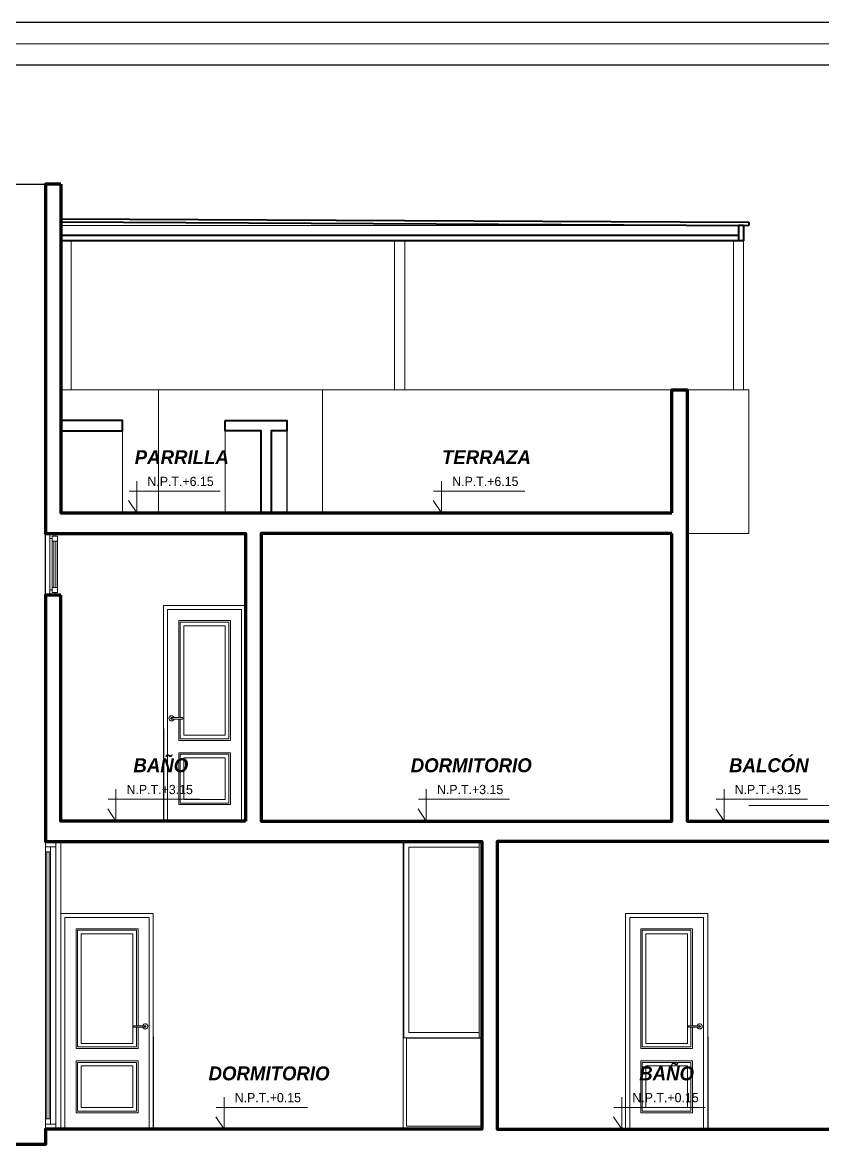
# Model space of a CAD drawing. Header units: millimetres. Extents: x 10610 to 10705, y -16613.7 to -16584.2.
# Drawn here: x 10677.92 to 10685.71, y -16595.64 to -16584.72 of the extents above; entities that cross this region are included whole.
import ezdxf
from ezdxf.enums import TextEntityAlignment as Align

# ---------------------------------------------------------------- set-up
doc = ezdxf.new("R2010")
doc.units = ezdxf.units.MM
for name, color, linetype, lineweight in [('COTASS', 7, 'Continuous', 5), ('Nuevo_Muro_Pluma_Nº__32', 15, 'Continuous', 35), ('Nuevo_Sanitarios_Pluma_Nº__30', 134, 'Continuous', 35), ('p2', 53, 'Continuous', 20), ('P6', 255, 'Continuous', 20)]:
    doc.layers.add(name, color=color, linetype=linetype, lineweight=lineweight)
for name, color, linetype, lineweight, true_color in [('Nuevo_p2_Pluma_Nº__29', 7, 'Continuous', 35, 0x3dad99), ('Nuevo_p2_Pluma_Nº__87', 7, 'Continuous', 20, 0x6a6a6a), ('Nuevo_Puertas ARCHICAD_Pluma_Nº__3', 7, 'Continuous', 18, 0xff6600), ('Nuevo_Puertas ARCHICAD_Pluma_Nº__87', 7, 'Continuous', 20, 0x6a6a6a), ('Nuevo_Sanitarios_Pluma_Nº__29', 7, 'Continuous', 35, 0x3dad99), ('Nuevo_Sanitarios_Pluma_Nº__90', 7, 'Continuous', 20, 0x00bfbf), ('Nuevo_Ventanas ARCHICAD_Pluma_Nº__23', 7, 'Continuous', 20, 0xff6600), ('Nuevo_Ventanas ARCHICAD_Pluma_Nº__3', 7, 'Continuous', 18, 0xff6600), ('Nuevo_Ventanas ARCHICAD_Pluma_Nº__87', 7, 'Continuous', 20, 0x6a6a6a)]:
    doc.layers.add(name, color=color, linetype=linetype, lineweight=lineweight, true_color=true_color)
doc.styles.add('mahico', font='GOTHIC.TTF', dxfattribs={"width": 0.75})
doc.styles.add('stylus', font='stylu.ttf')
doc.styles.add('TEXTO PRINCIPAL', font='swissek.ttf', dxfattribs={"height": 0.15})
doc.dimstyles.new('50 P', dxfattribs={"dimtxt": 0.15, "dimasz": 0.01, "dimexe": 0.065, "dimexo": 0.0625, "dimgap": 0.025, "dimtad": 1, "dimtih": 1, "dimtoh": 1, "dimzin": 0, "dimdsep": 46, "dimtxsty": 'mahico', "dimblk": 'pa cotas', "dimcen": 0.09, "dimdle": 0.3, "dimclrd": 256, "dimclre": 256, "dimclrt": 256, "dimadec": 0, "dimazin": 0, "dimtfac": 1, "dimtofl": 0, "dimtmove": 0, "dimatfit": 3, "dimfxl": 0.15, "dimfxlon": 1, "dimtolj": 1, "dimtzin": 0, "dimlwd": 5, "dimlwe": 5, "dimarcsym": 0})

# ---------------------------------------------------------------- blocks, each defined once
blk = doc.blocks.new('TRJHTRJHR')
at = {"layer": 'p2'}
for q in [(2575.085, 1629.691, 0), (2575.005, 1629.501, 0)]:
    blk.add_line((2575.085, 1629.381, 0), q, dxfattribs=at)
at = {"layer": 'p2', "elevation": 0}
blk.add_lwpolyline([(2575.897, 1629.593), (2575.009, 1629.593), (2575.009, 1629.593)], dxfattribs=at)
blk = doc.blocks.new('HTRHTRHTR')
for p, q in [((4244.53, 437.54), (3391.88, 437.54)), ((4235.83, 428.85), (3400.57, 428.85))]:
    blk.add_line(p, q)
at = {"layer": 'P6', "color": 7}
blk.add_line((3396.22, 433.19), (4240.18, 433.19), dxfattribs=at)
blk = doc.blocks.new('pa cotas')
h = blk.add_hatch(color=256)
h.paths.add_polyline_path([(2.4, 3.1), (-3.1, -2.4), (-2.4, -3.1)])
h.paths.add_polyline_path([(3.1, 2.4), (2.4, 3.1), (-2.4, -3.1)])
blk.add_line((-2.4, -3.1), (2.4, 3.1))
blk.add_lwpolyline([(3.1, 2.4), (2.4, 3.1), (-3.1, -2.4), (-2.4, -3.1)], close=True)
blk = doc.blocks.new('*D562')
at = {"lineweight": 5, "transparency": 16777216}
for p, q in [((10686.075, -16589.695), (10686.29, -16589.695)), ((10686.225, -16589.705), (10686.225, -16590.416)), ((10686.225, -16591.335), (10686.225, -16590.624)), ((10686.075, -16591.345), (10686.29, -16591.345))]:
    blk.add_line(p, q, dxfattribs=at)
at = {"layer": 'Defpoints', "color": 0, "transparency": 16777216}
for p in [(10684.246, -16589.695), (10686.225, -16589.695), (10685.891, -16591.345)]:
    blk.add_point(p, dxfattribs=at)
at = {"lineweight": 5, "transparency": 16777216, "xscale": 0.01, "yscale": 0.01, "zscale": 0.01}
for p, rotation in [((10686.225, -16589.695), 90), ((10686.225, -16591.345), 270)]:
    blk.add_blockref('pa cotas', p, dxfattribs=dict(at, rotation=rotation))
at = {"transparency": 16777216, "insert": (10686.225, -16590.52), "char_height": 0.15, "attachment_point": 5, "style": 'mahico'}
blk.add_mtext('\\A1;1.65', dxfattribs=at)
blk = doc.blocks.new('*D563')
at = {"lineweight": 5, "transparency": 16777216}
for p, q in [((10686.075, -16589.495), (10686.29, -16589.495)), ((10686.225, -16589.685), (10686.225, -16589.505)), ((10686.225, -16589.595), (10686.618, -16589.595)), ((10686.618, -16589.595), (10686.962, -16589.595)), ((10686.075, -16589.695), (10686.29, -16589.695))]:
    blk.add_line(p, q, dxfattribs=at)
at = {"layer": 'Defpoints', "color": 0, "transparency": 16777216}
for p in [(10684.246, -16589.495), (10686.225, -16589.495), (10684.246, -16589.695)]:
    blk.add_point(p, dxfattribs=at)
at = {"lineweight": 5, "transparency": 16777216, "xscale": 0.01, "yscale": 0.01, "zscale": 0.01}
for p, rotation in [((10686.225, -16589.495), 90), ((10686.225, -16589.695), 270)]:
    blk.add_blockref('pa cotas', p, dxfattribs=dict(at, rotation=rotation))
at = {"transparency": 16777216, "insert": (10686.79, -16589.491), "char_height": 0.15, "attachment_point": 5, "style": 'mahico'}
blk.add_mtext('\\A1;0.20', dxfattribs=at)
blk = doc.blocks.new('*D564')
at = {"lineweight": 5, "transparency": 16777216}
for p, q in [((10686.075, -16588.295), (10686.29, -16588.295)), ((10686.225, -16588.305), (10686.225, -16588.791)), ((10686.225, -16589.485), (10686.225, -16588.999)), ((10686.075, -16589.495), (10686.29, -16589.495))]:
    blk.add_line(p, q, dxfattribs=at)
at = {"layer": 'Defpoints', "color": 0, "transparency": 16777216}
for p in [(10684.946, -16588.295), (10686.225, -16588.295), (10684.246, -16589.495)]:
    blk.add_point(p, dxfattribs=at)
at = {"lineweight": 5, "transparency": 16777216, "xscale": 0.01, "yscale": 0.01, "zscale": 0.01}
for p, rotation in [((10686.225, -16588.295), 90), ((10686.225, -16589.495), 270)]:
    blk.add_blockref('pa cotas', p, dxfattribs=dict(at, rotation=rotation))
at = {"transparency": 16777216, "insert": (10686.225, -16588.895), "char_height": 0.15, "attachment_point": 5, "style": 'mahico'}
blk.add_mtext('\\A1;1.20', dxfattribs=at)
blk = doc.blocks.new('*D565')
at = {"lineweight": 5, "transparency": 16777216}
for p, q in [((10686.075, -16586.845), (10686.29, -16586.845)), ((10686.225, -16586.855), (10686.225, -16587.466)), ((10686.225, -16588.285), (10686.225, -16587.674)), ((10686.075, -16588.295), (10686.29, -16588.295))]:
    blk.add_line(p, q, dxfattribs=at)
at = {"layer": 'Defpoints', "color": 0, "transparency": 16777216}
for p in [(10684.946, -16586.845), (10686.225, -16586.845), (10684.946, -16588.295)]:
    blk.add_point(p, dxfattribs=at)
at = {"lineweight": 5, "transparency": 16777216, "xscale": 0.01, "yscale": 0.01, "zscale": 0.01}
for p, rotation in [((10686.225, -16586.845), 90), ((10686.225, -16588.295), 270)]:
    blk.add_blockref('pa cotas', p, dxfattribs=dict(at, rotation=rotation))
at = {"transparency": 16777216, "insert": (10686.225, -16587.57), "char_height": 0.15, "attachment_point": 5, "style": 'mahico'}
blk.add_mtext('\\A1;1.45', dxfattribs=at)
blk = doc.blocks.new('*D566')
at = {"lineweight": 5, "transparency": 16777216}
for p, q in [((10686.075, -16586.295), (10686.29, -16586.295)), ((10686.225, -16586.305), (10686.225, -16586.466)), ((10686.225, -16586.835), (10686.225, -16586.674)), ((10686.075, -16586.845), (10686.29, -16586.845))]:
    blk.add_line(p, q, dxfattribs=at)
at = {"layer": 'Defpoints', "color": 0, "transparency": 16777216}
for p in [(10678.296, -16586.295), (10686.225, -16586.295), (10684.946, -16586.845)]:
    blk.add_point(p, dxfattribs=at)
at = {"lineweight": 5, "transparency": 16777216, "xscale": 0.01, "yscale": 0.01, "zscale": 0.01}
for p, rotation in [((10686.225, -16586.295), 90), ((10686.225, -16586.845), 270)]:
    blk.add_blockref('pa cotas', p, dxfattribs=dict(at, rotation=rotation))
at = {"transparency": 16777216, "insert": (10686.225, -16586.57), "char_height": 0.15, "attachment_point": 5, "style": 'mahico'}
blk.add_mtext('\\A1;0.55', dxfattribs=at)

msp = doc.modelspace()

# ---------------------------------------------------------------- linework, layer by layer
for p, q in [((10680.496, -16588.695), (10680.496, -16589.495)), ((10678.146, -16590.295), (10678.146, -16589.695)), ((10679.296, -16591.595), (10679.296, -16591.695)), ((10679.296, -16591.695), (10679.296, -16592.495)), ((10679.196, -16594.595), (10679.196, -16594.695)), ((10684.596, -16594.595), (10684.596, -16594.695)), ((10679.196, -16594.695), (10679.196, -16595.495)), ((10684.596, -16594.695), (10684.596, -16595.495))]:
    msp.add_line(p, q)
msp.add_lwpolyline([(10673.796, -16586.295), (10678.296, -16586.295)])
at = {"lineweight": 60}
for points in [[(10678.296, -16586.295), (10678.146, -16586.295), (10678.146, -16589.695), (10680.096, -16589.695), (10680.096, -16592.495)], [(10678.296, -16586.295), (10678.296, -16589.495), (10684.246, -16589.495)], [(10684.246, -16589.495), (10684.246, -16588.295), (10684.396, -16588.295), (10684.396, -16589.695), (10684.396, -16589.695), (10684.396, -16592.495), (10685.846, -16592.495)], [(10678.296, -16590.295), (10678.146, -16590.295), (10678.146, -16592.695), (10682.396, -16592.695), (10682.396, -16595.495), (10678.146, -16595.495), (10678.146, -16595.645), (10676.346, -16595.645)], [(10680.096, -16592.495), (10678.296, -16592.495), (10678.296, -16590.295)], [(10685.846, -16592.695), (10682.546, -16592.695), (10682.546, -16595.495), (10685.996, -16595.495)]]:
    msp.add_lwpolyline(points, dxfattribs=at)
msp.add_lwpolyline([(10684.246, -16589.695), (10680.246, -16589.695), (10680.246, -16592.495), (10684.246, -16592.495)], close=True, dxfattribs=at)
at = {"layer": 'Nuevo_Muro_Pluma_Nº__32', "color": 15, "linetype": 'Continuous', "lineweight": 35}
for p, q in [((10678.296, -16586.631), (10684.996, -16586.665)), ((10678.296, -16586.661), (10684.996, -16586.695)), ((10684.996, -16586.665), (10684.996, -16586.695))]:
    msp.add_line(p, q, dxfattribs=at)
at = {"layer": 'Nuevo_p2_Pluma_Nº__29', "color": 135, "linetype": 'Continuous', "lineweight": 35, "true_color": 0x3dad99}
for points in [[(10678.296, -16588.695), (10678.896, -16588.695), (10678.896, -16588.595), (10678.296, -16588.595)], [(10679.896, -16588.595), (10680.496, -16588.595), (10680.496, -16588.695), (10680.346, -16588.695), (10680.346, -16589.495), (10680.246, -16589.495), (10680.246, -16588.695), (10679.896, -16588.695)]]:
    msp.add_lwpolyline(points, close=True, dxfattribs=at)
at = {"layer": 'Nuevo_p2_Pluma_Nº__87', "color": 251, "linetype": 'Continuous', "lineweight": 20, "true_color": 0x6a6a6a}
for p, q in [((10678.296, -16588.295), (10684.996, -16588.295)), ((10678.896, -16588.695), (10678.896, -16589.495)), ((10679.896, -16588.695), (10679.896, -16589.495)), ((10684.996, -16592.345), (10685.846, -16592.345))]:
    msp.add_line(p, q, dxfattribs=at)
msp.add_lwpolyline([(10679.246, -16589.495), (10680.846, -16589.495), (10680.846, -16588.295), (10679.246, -16588.295)], close=True, dxfattribs=at)
msp.add_lwpolyline([(10684.396, -16589.695), (10684.996, -16589.695), (10684.996, -16588.295)], dxfattribs=at)
at = {"layer": 'Nuevo_Puertas ARCHICAD_Pluma_Nº__3', "color": 30, "linetype": 'Continuous', "lineweight": 18, "true_color": 0xff6600}
for p, q in [((10679.336, -16592.495), (10679.336, -16590.435)), ((10679.336, -16590.435), (10680.056, -16590.435)), ((10680.056, -16590.435), (10680.056, -16592.495)), ((10679.444, -16591.488), (10679.444, -16590.543)), ((10679.444, -16590.543), (10679.948, -16590.543)), ((10679.933, -16590.558), (10679.459, -16590.558)), ((10679.459, -16590.558), (10679.459, -16591.488)), ((10679.494, -16591.66), (10679.494, -16590.593)), ((10679.494, -16590.593), (10679.898, -16590.593)), ((10679.898, -16590.593), (10679.898, -16591.66)), ((10679.933, -16591.695), (10679.933, -16590.558)), ((10679.948, -16590.543), (10679.948, -16591.71)), ((10679.35, -16591.49), (10679.349, -16591.495)), ((10679.349, -16591.495), (10679.35, -16591.5)), ((10679.351, -16591.485), (10679.35, -16591.49)), ((10679.35, -16591.5), (10679.351, -16591.504)), ((10679.353, -16591.481), (10679.351, -16591.485)), ((10679.351, -16591.504), (10679.353, -16591.509)), ((10679.356, -16591.477), (10679.353, -16591.481)), ((10679.353, -16591.509), (10679.356, -16591.513)), ((10679.36, -16591.474), (10679.356, -16591.477)), ((10679.356, -16591.513), (10679.36, -16591.516)), ((10679.365, -16591.472), (10679.36, -16591.474)), ((10679.369, -16591.47), (10679.365, -16591.472)), ((10679.368, -16591.492), (10679.367, -16591.494)), ((10679.367, -16591.494), (10679.367, -16591.495)), ((10679.367, -16591.495), (10679.367, -16591.496)), ((10679.367, -16591.496), (10679.368, -16591.498)), ((10679.369, -16591.49), (10679.368, -16591.491)), ((10679.368, -16591.491), (10679.368, -16591.492)), ((10679.368, -16591.498), (10679.368, -16591.499)), ((10679.368, -16591.499), (10679.369, -16591.5)), ((10679.374, -16591.47), (10679.369, -16591.47)), ((10679.37, -16591.489), (10679.369, -16591.49)), ((10679.369, -16591.5), (10679.37, -16591.501)), ((10679.371, -16591.488), (10679.37, -16591.489)), ((10679.371, -16591.492), (10679.37, -16591.494)), ((10679.37, -16591.494), (10679.37, -16591.495)), ((10679.37, -16591.495), (10679.37, -16591.496)), ((10679.37, -16591.496), (10679.371, -16591.498)), ((10679.37, -16591.501), (10679.371, -16591.501)), ((10679.373, -16591.488), (10679.371, -16591.488)), ((10679.372, -16591.49), (10679.371, -16591.491)), ((10679.371, -16591.491), (10679.371, -16591.492)), ((10679.371, -16591.498), (10679.371, -16591.499)), ((10679.371, -16591.499), (10679.372, -16591.5)), ((10679.371, -16591.501), (10679.373, -16591.502)), ((10679.373, -16591.489), (10679.372, -16591.49)), ((10679.372, -16591.5), (10679.373, -16591.501)), ((10679.374, -16591.488), (10679.373, -16591.488)), ((10679.373, -16591.502), (10679.374, -16591.502)), ((10679.379, -16591.47), (10679.374, -16591.47)), ((10679.374, -16591.488), (10679.377, -16591.488)), ((10679.374, -16591.502), (10679.377, -16591.502)), ((10679.377, -16591.488), (10679.384, -16591.488)), ((10679.377, -16591.502), (10679.384, -16591.502)), ((10679.384, -16591.472), (10679.379, -16591.47)), ((10679.381, -16591.491), (10679.38, -16591.492)), ((10679.38, -16591.492), (10679.38, -16591.494)), ((10679.38, -16591.494), (10679.38, -16591.495)), ((10679.38, -16591.495), (10679.38, -16591.496)), ((10679.38, -16591.496), (10679.38, -16591.498)), ((10679.38, -16591.498), (10679.381, -16591.499)), ((10679.382, -16591.489), (10679.381, -16591.49)), ((10679.381, -16591.49), (10679.381, -16591.491)), ((10679.381, -16591.499), (10679.381, -16591.5)), ((10679.381, -16591.5), (10679.382, -16591.501)), ((10679.388, -16591.474), (10679.384, -16591.472)), ((10679.384, -16591.488), (10679.393, -16591.488)), ((10679.384, -16591.502), (10679.393, -16591.502)), ((10679.392, -16591.477), (10679.388, -16591.474)), ((10679.388, -16591.516), (10679.392, -16591.513)), ((10679.395, -16591.481), (10679.392, -16591.477)), ((10679.392, -16591.513), (10679.395, -16591.509)), ((10679.393, -16591.488), (10679.484, -16591.488)), ((10679.393, -16591.502), (10679.484, -16591.502)), ((10679.397, -16591.485), (10679.395, -16591.481)), ((10679.395, -16591.509), (10679.397, -16591.504)), ((10679.398, -16591.488), (10679.397, -16591.485)), ((10679.397, -16591.504), (10679.398, -16591.502)), ((10679.444, -16591.71), (10679.444, -16591.502)), ((10679.459, -16591.502), (10679.459, -16591.695)), ((10679.484, -16591.489), (10679.484, -16591.49)), ((10679.484, -16591.49), (10679.484, -16591.491)), ((10679.484, -16591.491), (10679.484, -16591.492)), ((10679.484, -16591.492), (10679.484, -16591.494)), ((10679.484, -16591.494), (10679.484, -16591.495)), ((10679.484, -16591.495), (10679.484, -16591.496)), ((10679.484, -16591.496), (10679.484, -16591.498)), ((10679.484, -16591.498), (10679.484, -16591.499)), ((10679.484, -16591.499), (10679.484, -16591.5)), ((10679.484, -16591.5), (10679.484, -16591.501)), ((10679.36, -16591.516), (10679.365, -16591.518)), ((10679.365, -16591.518), (10679.369, -16591.519)), ((10679.369, -16591.519), (10679.374, -16591.52)), ((10679.374, -16591.52), (10679.379, -16591.519)), ((10679.379, -16591.519), (10679.384, -16591.518)), ((10679.384, -16591.518), (10679.388, -16591.516)), ((10679.948, -16591.71), (10679.444, -16591.71)), ((10679.459, -16591.695), (10679.933, -16591.695)), ((10679.898, -16591.66), (10679.494, -16591.66)), ((10679.444, -16592.335), (10679.444, -16591.83)), ((10679.444, -16591.83), (10679.948, -16591.83)), ((10679.948, -16591.83), (10679.948, -16592.335)), ((10679.933, -16591.845), (10679.459, -16591.845)), ((10679.459, -16591.845), (10679.459, -16592.32)), ((10679.494, -16592.285), (10679.494, -16591.88)), ((10679.494, -16591.88), (10679.898, -16591.88)), ((10679.898, -16591.88), (10679.898, -16592.285)), ((10679.933, -16592.32), (10679.933, -16591.845)), ((10679.948, -16592.335), (10679.444, -16592.335)), ((10679.459, -16592.32), (10679.933, -16592.32)), ((10679.898, -16592.285), (10679.494, -16592.285)), ((10678.336, -16593.435), (10678.336, -16595.495)), ((10679.156, -16593.435), (10678.336, -16593.435)), ((10679.156, -16595.495), (10679.156, -16593.435)), ((10683.836, -16593.435), (10683.836, -16595.495)), ((10684.556, -16593.435), (10683.836, -16593.435)), ((10684.556, -16595.495), (10684.556, -16593.435)), ((10679.048, -16593.543), (10678.444, -16593.543)), ((10678.444, -16593.543), (10678.444, -16594.71)), ((10678.459, -16594.695), (10678.459, -16593.558)), ((10678.459, -16593.558), (10679.033, -16593.558)), ((10679.033, -16593.558), (10679.033, -16594.488)), ((10679.048, -16594.488), (10679.048, -16593.543)), ((10684.448, -16593.543), (10683.944, -16593.543)), ((10683.944, -16593.543), (10683.944, -16594.71)), ((10683.959, -16594.695), (10683.959, -16593.558)), ((10683.959, -16593.558), (10684.433, -16593.558)), ((10684.433, -16593.558), (10684.433, -16594.488)), ((10684.448, -16594.488), (10684.448, -16593.543)), ((10678.998, -16593.593), (10678.494, -16593.593)), ((10678.494, -16593.593), (10678.494, -16594.66)), ((10678.998, -16594.66), (10678.998, -16593.593)), ((10684.398, -16593.593), (10683.994, -16593.593)), ((10683.994, -16593.593), (10683.994, -16594.66)), ((10684.398, -16594.66), (10684.398, -16593.593)), ((10679.099, -16594.488), (10679.008, -16594.488)), ((10679.008, -16594.489), (10679.008, -16594.49)), ((10679.008, -16594.49), (10679.008, -16594.491)), ((10679.008, -16594.491), (10679.008, -16594.492)), ((10679.008, -16594.492), (10679.008, -16594.494)), ((10679.008, -16594.494), (10679.008, -16594.495)), ((10679.008, -16594.495), (10679.008, -16594.496)), ((10679.008, -16594.496), (10679.008, -16594.498)), ((10679.008, -16594.498), (10679.008, -16594.499)), ((10679.008, -16594.499), (10679.008, -16594.5)), ((10679.008, -16594.5), (10679.008, -16594.501)), ((10679.099, -16594.502), (10679.008, -16594.502)), ((10679.033, -16594.502), (10679.033, -16594.695)), ((10679.048, -16594.71), (10679.048, -16594.502)), ((10679.094, -16594.488), (10679.095, -16594.485)), ((10679.095, -16594.504), (10679.094, -16594.502)), ((10679.095, -16594.485), (10679.097, -16594.481)), ((10679.097, -16594.509), (10679.095, -16594.504)), ((10679.097, -16594.481), (10679.1, -16594.477)), ((10679.1, -16594.513), (10679.097, -16594.509)), ((10679.109, -16594.488), (10679.099, -16594.488)), ((10679.109, -16594.502), (10679.099, -16594.502)), ((10679.1, -16594.477), (10679.104, -16594.474)), ((10679.104, -16594.516), (10679.1, -16594.513)), ((10679.104, -16594.474), (10679.109, -16594.472)), ((10679.109, -16594.518), (10679.104, -16594.516)), ((10679.109, -16594.472), (10679.113, -16594.47)), ((10679.116, -16594.488), (10679.109, -16594.488)), ((10679.116, -16594.502), (10679.109, -16594.502)), ((10679.113, -16594.519), (10679.109, -16594.518)), ((10679.111, -16594.489), (10679.111, -16594.49)), ((10679.111, -16594.49), (10679.112, -16594.491)), ((10679.112, -16594.499), (10679.111, -16594.5)), ((10679.111, -16594.5), (10679.111, -16594.501)), ((10679.112, -16594.491), (10679.112, -16594.492)), ((10679.112, -16594.492), (10679.112, -16594.494)), ((10679.112, -16594.494), (10679.112, -16594.495)), ((10679.112, -16594.495), (10679.112, -16594.496)), ((10679.112, -16594.496), (10679.112, -16594.498)), ((10679.112, -16594.498), (10679.112, -16594.499)), ((10679.113, -16594.47), (10679.118, -16594.47)), ((10679.118, -16594.52), (10679.113, -16594.519)), ((10679.118, -16594.488), (10679.116, -16594.488)), ((10679.118, -16594.502), (10679.116, -16594.502)), ((10679.118, -16594.47), (10679.123, -16594.47)), ((10679.118, -16594.488), (10679.119, -16594.488)), ((10679.119, -16594.502), (10679.118, -16594.502)), ((10679.123, -16594.519), (10679.118, -16594.52)), ((10679.119, -16594.488), (10679.121, -16594.488)), ((10679.119, -16594.489), (10679.12, -16594.49)), ((10679.12, -16594.5), (10679.119, -16594.501)), ((10679.121, -16594.501), (10679.119, -16594.502)), ((10679.12, -16594.49), (10679.121, -16594.491)), ((10679.121, -16594.499), (10679.12, -16594.5)), ((10679.121, -16594.488), (10679.122, -16594.489)), ((10679.121, -16594.491), (10679.121, -16594.492)), ((10679.121, -16594.492), (10679.122, -16594.494)), ((10679.122, -16594.496), (10679.121, -16594.498)), ((10679.121, -16594.498), (10679.121, -16594.499)), ((10679.122, -16594.501), (10679.121, -16594.501)), ((10679.122, -16594.489), (10679.123, -16594.49)), ((10679.122, -16594.494), (10679.122, -16594.495)), ((10679.122, -16594.495), (10679.122, -16594.496)), ((10679.123, -16594.5), (10679.122, -16594.501)), ((10679.123, -16594.47), (10679.128, -16594.472)), ((10679.123, -16594.49), (10679.124, -16594.491)), ((10679.124, -16594.499), (10679.123, -16594.5)), ((10679.128, -16594.518), (10679.123, -16594.519)), ((10679.124, -16594.491), (10679.125, -16594.492)), ((10679.125, -16594.498), (10679.124, -16594.499)), ((10679.125, -16594.492), (10679.125, -16594.494)), ((10679.125, -16594.494), (10679.125, -16594.495)), ((10679.125, -16594.495), (10679.125, -16594.496)), ((10679.125, -16594.496), (10679.125, -16594.498)), ((10679.128, -16594.472), (10679.132, -16594.474)), ((10679.132, -16594.516), (10679.128, -16594.518)), ((10679.132, -16594.474), (10679.136, -16594.477)), ((10679.136, -16594.513), (10679.132, -16594.516)), ((10679.136, -16594.477), (10679.139, -16594.481)), ((10679.139, -16594.509), (10679.136, -16594.513)), ((10679.139, -16594.481), (10679.141, -16594.485)), ((10679.141, -16594.504), (10679.139, -16594.509)), ((10679.141, -16594.485), (10679.143, -16594.49)), ((10679.143, -16594.5), (10679.141, -16594.504)), ((10679.143, -16594.49), (10679.143, -16594.495)), ((10679.143, -16594.495), (10679.143, -16594.5)), ((10684.499, -16594.488), (10684.408, -16594.488)), ((10684.408, -16594.489), (10684.408, -16594.49)), ((10684.408, -16594.49), (10684.408, -16594.491)), ((10684.408, -16594.491), (10684.408, -16594.492)), ((10684.408, -16594.492), (10684.408, -16594.494)), ((10684.408, -16594.494), (10684.408, -16594.495)), ((10684.408, -16594.495), (10684.408, -16594.496)), ((10684.408, -16594.496), (10684.408, -16594.498)), ((10684.408, -16594.498), (10684.408, -16594.499)), ((10684.408, -16594.499), (10684.408, -16594.5)), ((10684.408, -16594.5), (10684.408, -16594.501)), ((10684.499, -16594.502), (10684.408, -16594.502)), ((10684.433, -16594.502), (10684.433, -16594.695)), ((10684.448, -16594.71), (10684.448, -16594.502)), ((10684.494, -16594.488), (10684.495, -16594.485)), ((10684.495, -16594.504), (10684.494, -16594.502)), ((10684.495, -16594.485), (10684.497, -16594.481)), ((10684.497, -16594.509), (10684.495, -16594.504)), ((10684.497, -16594.481), (10684.5, -16594.477)), ((10684.5, -16594.513), (10684.497, -16594.509)), ((10684.509, -16594.488), (10684.499, -16594.488)), ((10684.509, -16594.502), (10684.499, -16594.502)), ((10684.5, -16594.477), (10684.504, -16594.474)), ((10684.504, -16594.516), (10684.5, -16594.513)), ((10684.504, -16594.474), (10684.509, -16594.472)), ((10684.509, -16594.518), (10684.504, -16594.516)), ((10684.509, -16594.472), (10684.513, -16594.47)), ((10684.516, -16594.488), (10684.509, -16594.488)), ((10684.516, -16594.502), (10684.509, -16594.502)), ((10684.513, -16594.519), (10684.509, -16594.518)), ((10684.511, -16594.489), (10684.511, -16594.49)), ((10684.511, -16594.49), (10684.512, -16594.491)), ((10684.512, -16594.499), (10684.511, -16594.5)), ((10684.511, -16594.5), (10684.511, -16594.501)), ((10684.512, -16594.491), (10684.512, -16594.492)), ((10684.512, -16594.492), (10684.512, -16594.494)), ((10684.512, -16594.494), (10684.512, -16594.495)), ((10684.512, -16594.495), (10684.512, -16594.496)), ((10684.512, -16594.496), (10684.512, -16594.498)), ((10684.512, -16594.498), (10684.512, -16594.499)), ((10684.513, -16594.47), (10684.518, -16594.47)), ((10684.518, -16594.52), (10684.513, -16594.519)), ((10684.518, -16594.488), (10684.516, -16594.488)), ((10684.518, -16594.502), (10684.516, -16594.502)), ((10684.518, -16594.47), (10684.523, -16594.47)), ((10684.518, -16594.488), (10684.519, -16594.488)), ((10684.519, -16594.502), (10684.518, -16594.502)), ((10684.523, -16594.519), (10684.518, -16594.52)), ((10684.519, -16594.488), (10684.521, -16594.488)), ((10684.519, -16594.489), (10684.52, -16594.49)), ((10684.52, -16594.5), (10684.519, -16594.501)), ((10684.521, -16594.501), (10684.519, -16594.502)), ((10684.52, -16594.49), (10684.521, -16594.491)), ((10684.521, -16594.499), (10684.52, -16594.5)), ((10684.521, -16594.488), (10684.522, -16594.489)), ((10684.521, -16594.491), (10684.521, -16594.492)), ((10684.521, -16594.492), (10684.522, -16594.494)), ((10684.522, -16594.496), (10684.521, -16594.498)), ((10684.521, -16594.498), (10684.521, -16594.499)), ((10684.522, -16594.501), (10684.521, -16594.501)), ((10684.522, -16594.489), (10684.523, -16594.49)), ((10684.522, -16594.494), (10684.522, -16594.495)), ((10684.522, -16594.495), (10684.522, -16594.496)), ((10684.523, -16594.5), (10684.522, -16594.501)), ((10684.523, -16594.47), (10684.528, -16594.472)), ((10684.523, -16594.49), (10684.524, -16594.491)), ((10684.524, -16594.499), (10684.523, -16594.5)), ((10684.528, -16594.518), (10684.523, -16594.519)), ((10684.524, -16594.491), (10684.525, -16594.492)), ((10684.525, -16594.498), (10684.524, -16594.499)), ((10684.525, -16594.492), (10684.525, -16594.494)), ((10684.525, -16594.494), (10684.525, -16594.495)), ((10684.525, -16594.495), (10684.525, -16594.496)), ((10684.525, -16594.496), (10684.525, -16594.498)), ((10684.528, -16594.472), (10684.532, -16594.474)), ((10684.532, -16594.516), (10684.528, -16594.518)), ((10684.532, -16594.474), (10684.536, -16594.477)), ((10684.536, -16594.513), (10684.532, -16594.516)), ((10684.536, -16594.477), (10684.539, -16594.481)), ((10684.539, -16594.509), (10684.536, -16594.513)), ((10684.539, -16594.481), (10684.541, -16594.485)), ((10684.541, -16594.504), (10684.539, -16594.509)), ((10684.541, -16594.485), (10684.543, -16594.49)), ((10684.543, -16594.5), (10684.541, -16594.504)), ((10684.543, -16594.49), (10684.543, -16594.495)), ((10684.543, -16594.495), (10684.543, -16594.5)), ((10678.494, -16594.66), (10678.998, -16594.66)), ((10683.994, -16594.66), (10684.398, -16594.66)), ((10678.444, -16594.71), (10679.048, -16594.71)), ((10679.033, -16594.695), (10678.459, -16594.695)), ((10683.944, -16594.71), (10684.448, -16594.71)), ((10684.433, -16594.695), (10683.959, -16594.695)), ((10679.048, -16594.83), (10678.444, -16594.83)), ((10678.444, -16594.83), (10678.444, -16595.335)), ((10678.459, -16595.32), (10678.459, -16594.845)), ((10678.459, -16594.845), (10679.033, -16594.845)), ((10678.998, -16594.88), (10678.494, -16594.88)), ((10678.494, -16594.88), (10678.494, -16595.285)), ((10678.998, -16595.285), (10678.998, -16594.88)), ((10679.033, -16594.845), (10679.033, -16595.32)), ((10679.048, -16595.335), (10679.048, -16594.83)), ((10684.448, -16594.83), (10683.944, -16594.83)), ((10683.944, -16594.83), (10683.944, -16595.335)), ((10683.959, -16595.32), (10683.959, -16594.845)), ((10683.959, -16594.845), (10684.433, -16594.845)), ((10684.398, -16594.88), (10683.994, -16594.88)), ((10683.994, -16594.88), (10683.994, -16595.285)), ((10684.398, -16595.285), (10684.398, -16594.88)), ((10684.433, -16594.845), (10684.433, -16595.32)), ((10684.448, -16595.335), (10684.448, -16594.83)), ((10678.444, -16595.335), (10679.048, -16595.335)), ((10679.033, -16595.32), (10678.459, -16595.32)), ((10678.494, -16595.285), (10678.998, -16595.285)), ((10683.944, -16595.335), (10684.448, -16595.335)), ((10684.433, -16595.32), (10683.959, -16595.32)), ((10683.994, -16595.285), (10684.398, -16595.285))]:
    msp.add_line(p, q, dxfattribs=at)
at = {"layer": 'Nuevo_Puertas ARCHICAD_Pluma_Nº__87', "color": 251, "linetype": 'Continuous', "lineweight": 20, "true_color": 0x6a6a6a}
for p, q in [((10679.296, -16590.395), (10680.096, -16590.395)), ((10679.296, -16592.495), (10679.296, -16590.395)), ((10680.096, -16590.395), (10680.096, -16592.495)), ((10678.296, -16593.395), (10678.296, -16595.495)), ((10679.196, -16593.395), (10678.296, -16593.395)), ((10679.196, -16595.495), (10679.196, -16593.395)), ((10683.796, -16593.395), (10683.796, -16595.495)), ((10684.596, -16593.395), (10683.796, -16593.395)), ((10684.596, -16595.495), (10684.596, -16593.395))]:
    msp.add_line(p, q, dxfattribs=at)
at = {"layer": 'Nuevo_Sanitarios_Pluma_Nº__29', "color": 135, "linetype": 'Continuous', "lineweight": 35, "true_color": 0x3dad99}
for p, q in [((10684.896, -16586.795), (10678.296, -16586.795)), ((10684.896, -16586.845), (10678.296, -16586.845))]:
    msp.add_line(p, q, dxfattribs=at)
at = {"layer": 'Nuevo_Sanitarios_Pluma_Nº__30', "color": 134, "linetype": 'Continuous', "lineweight": 35}
for p, q in [((10684.896, -16586.695), (10684.896, -16586.795)), ((10684.946, -16586.695), (10684.896, -16586.695)), ((10684.946, -16586.695), (10684.946, -16586.845)), ((10684.896, -16586.795), (10684.896, -16586.845)), ((10684.946, -16586.845), (10684.896, -16586.845))]:
    msp.add_line(p, q, dxfattribs=at)
at = {"layer": 'Nuevo_Sanitarios_Pluma_Nº__90', "color": 132, "linetype": 'Continuous', "lineweight": 20, "true_color": 0x00bfbf}
msp.add_line((10684.896, -16586.695), (10678.296, -16586.695), dxfattribs=at)
for points in [[(10678.396, -16586.845), (10678.296, -16586.845), (10678.296, -16588.295), (10678.396, -16588.295)], [(10681.646, -16586.845), (10681.546, -16586.845), (10681.546, -16588.295), (10681.646, -16588.295)], [(10684.946, -16586.845), (10684.846, -16586.845), (10684.846, -16588.295), (10684.946, -16588.295)]]:
    msp.add_lwpolyline(points, close=True, dxfattribs=at)
at = {"layer": 'Nuevo_Ventanas ARCHICAD_Pluma_Nº__23', "color": 30, "linetype": 'Continuous', "lineweight": 20, "true_color": 0xff6600}
for p, q in [((10678.188, -16589.695), (10678.188, -16589.745)), ((10678.188, -16589.745), (10678.213, -16589.745)), ((10678.238, -16589.695), (10678.238, -16589.72)), ((10678.263, -16589.72), (10678.263, -16589.77)), ((10678.213, -16589.77), (10678.263, -16589.77)), ((10678.228, -16590.22), (10678.228, -16589.77)), ((10678.248, -16589.77), (10678.248, -16590.22)), ((10678.188, -16590.245), (10678.213, -16590.245)), ((10678.188, -16590.245), (10678.188, -16590.295)), ((10678.213, -16590.22), (10678.263, -16590.22)), ((10678.238, -16590.27), (10678.238, -16590.295)), ((10678.263, -16590.22), (10678.263, -16590.27)), ((10678.246, -16592.695), (10678.246, -16592.745)), ((10678.196, -16592.795), (10678.146, -16592.795)), ((10678.161, -16592.795), (10678.161, -16595.395)), ((10678.181, -16595.395), (10678.181, -16592.795)), ((10678.196, -16592.745), (10678.196, -16592.795)), ((10678.196, -16595.395), (10678.146, -16595.395)), ((10678.196, -16595.395), (10678.196, -16595.445)), ((10678.246, -16595.445), (10678.246, -16595.495))]:
    msp.add_line(p, q, dxfattribs=at)
at = {"layer": 'Nuevo_Ventanas ARCHICAD_Pluma_Nº__23', "color": 30, "linetype": 'Continuous', "lineweight": 20, "true_color": 0xff6600, "flags": 128}
for points in [[(10678.213, -16589.72), (10678.238, -16589.72), (10678.263, -16589.72)], [(10678.213, -16589.72), (10678.213, -16589.745), (10678.213, -16589.77)], [(10678.213, -16590.22), (10678.213, -16590.245), (10678.213, -16590.27)], [(10678.213, -16590.27), (10678.238, -16590.27), (10678.263, -16590.27)], [(10678.146, -16592.695), (10678.146, -16592.745), (10678.146, -16592.795)], [(10678.246, -16592.745), (10678.196, -16592.745), (10678.146, -16592.745)], [(10678.146, -16595.395), (10678.146, -16595.445), (10678.146, -16595.495)], [(10678.246, -16595.445), (10678.196, -16595.445), (10678.146, -16595.445)]]:
    msp.add_lwpolyline(points, dxfattribs=at)
at = {"layer": 'Nuevo_Ventanas ARCHICAD_Pluma_Nº__3', "color": 30, "linetype": 'Continuous', "lineweight": 18, "true_color": 0xff6600}
for p, q in [((10678.188, -16589.745), (10678.188, -16590.245)), ((10678.213, -16589.77), (10678.213, -16589.823)), ((10678.213, -16589.823), (10678.213, -16590.166)), ((10678.263, -16589.77), (10678.263, -16589.771)), ((10678.263, -16589.771), (10678.263, -16589.802)), ((10678.263, -16589.802), (10678.263, -16589.821)), ((10678.263, -16589.821), (10678.263, -16589.823)), ((10678.263, -16589.823), (10678.263, -16590.166)), ((10678.213, -16590.22), (10678.213, -16590.166)), ((10678.263, -16590.169), (10678.263, -16590.166)), ((10678.263, -16590.169), (10678.263, -16590.188)), ((10678.263, -16590.219), (10678.263, -16590.188)), ((10678.263, -16590.219), (10678.263, -16590.22)), ((10681.636, -16592.7), (10681.636, -16592.75)), ((10682.371, -16592.7), (10681.636, -16592.7)), ((10682.371, -16592.75), (10682.371, -16592.7)), ((10682.396, -16592.7), (10682.371, -16592.7)), ((10678.146, -16592.795), (10678.146, -16594.26)), ((10678.196, -16592.795), (10678.196, -16594.26)), ((10678.246, -16592.745), (10678.246, -16595.445)), ((10681.636, -16592.75), (10681.636, -16594.555)), ((10681.686, -16594.555), (10681.686, -16592.75)), ((10681.686, -16592.75), (10682.371, -16592.75)), ((10682.371, -16594.555), (10682.371, -16592.75)), ((10678.146, -16594.275), (10678.146, -16594.26)), ((10678.146, -16594.275), (10678.146, -16594.295)), ((10678.146, -16594.295), (10678.146, -16594.315)), ((10678.146, -16594.315), (10678.146, -16594.33)), ((10678.146, -16594.33), (10678.146, -16594.365)), ((10678.196, -16594.275), (10678.196, -16594.26)), ((10678.196, -16594.275), (10678.196, -16594.295)), ((10678.196, -16594.295), (10678.196, -16594.315)), ((10678.196, -16594.315), (10678.196, -16594.33)), ((10678.196, -16594.33), (10678.196, -16594.365)), ((10678.146, -16594.365), (10678.146, -16595.395)), ((10678.196, -16594.365), (10678.196, -16595.395)), ((10681.636, -16594.555), (10681.636, -16594.605)), ((10682.371, -16594.555), (10681.686, -16594.555)), ((10682.371, -16594.605), (10682.371, -16594.555)), ((10681.636, -16594.605), (10682.371, -16594.605)), ((10681.661, -16595.465), (10681.661, -16594.61)), ((10681.661, -16594.61), (10682.396, -16594.61)), ((10682.396, -16594.605), (10682.371, -16594.605)), ((10682.396, -16595.465), (10681.661, -16595.465))]:
    msp.add_line(p, q, dxfattribs=at)
at = {"layer": 'Nuevo_Ventanas ARCHICAD_Pluma_Nº__87', "color": 251, "linetype": 'Continuous', "lineweight": 20, "true_color": 0x6a6a6a}
for p, q in [((10678.296, -16595.495), (10678.296, -16592.695)), ((10681.631, -16595.495), (10681.631, -16592.695))]:
    msp.add_line(p, q, dxfattribs=at)

# ---------------------------------------------------------------- block references
at = {"color": 251, "lineweight": 60, "xscale": 0.04776345228451045, "yscale": 0.04776345228451045, "zscale": 0.04776345228451045}
msp.add_blockref('HTRHTRHTR', (10502.312, -16605.618), dxfattribs=at)
at = {"layer": 'COTASS'}
for p in [(8103.951, -18218.876, 0), (8106.918, -18218.876, 0), (8103.748, -18221.876, 0), (8106.77, -18221.876, 0), (8109.67, -18221.876, 0), (8104.801, -18224.876, 0), (8108.674, -18224.876, 0)]:
    msp.add_blockref('TRJHTRJHR', p, dxfattribs=at)

# ---------------------------------------------------------------- texts
at = {"style": 'stylus'}
for s, p in [('N.P.T.+6.15', (10679.462, -16589.188, 0)), ('N.P.T.+6.15', (10682.43, -16589.188, 0)), ('N.P.T.+3.15', (10679.259, -16592.188, 0)), ('N.P.T.+3.15', (10682.282, -16592.188, 0)), ('N.P.T.+3.15', (10685.181, -16592.188, 0)), ('N.P.T.+0.15', (10680.312, -16595.188, 0)), ('N.P.T.+0.15', (10684.185, -16595.188, 0))]:
    msp.add_text(s, height=0.09, dxfattribs=at).set_placement(p, align=Align.MIDDLE_CENTER)
at = {"char_height": 0.13558, "width": 1.77979, "attachment_point": 1, "style": 'TEXTO PRINCIPAL'}
for s, insert in [('\\pxqc;{\\fCentury Gothic|b1|i1|c0|p34;PARRILLA}', (10678.584, -16588.884, 0)), ('\\pxqc;{\\fCentury Gothic|b1|i1|c0|p34;TERRAZA}', (10681.551, -16588.884, 0)), ('\\pxqc;{\\fCentury Gothic|b1|i1|c0|p34;BAÑO}', (10678.38, -16591.884, 0)), ('\\pxqc;{\\fCentury Gothic|b1|i1|c0|p34;DORMITORIO}', (10681.403, -16591.884, 0)), ('\\pxqc;{\\fCentury Gothic|b1|i1|c0|p34;BALCÓN}', (10684.302, -16591.884, 0)), ('\\pxqc;{\\fCentury Gothic|b1|i1|c0|p34;DORMITORIO}', (10679.434, -16594.884, 0)), ('\\pxqc;{\\fCentury Gothic|b1|i1|c0|p34;BAÑO}', (10683.306, -16594.884, 0))]:
    msp.add_mtext(s, dxfattribs=dict(at, insert=insert))

# ---------------------------------------------------------------- dimensions: what is measured, and where the dimension line sits
for base, p1, p2, picture, middle in [((10686.225, -16586.295), (10684.946, -16586.845), (10678.296, -16586.295), '*D566', (10686.225, -16586.57)), ((10686.225, -16586.845), (10684.946, -16588.295), (10684.946, -16586.845), '*D565', (10686.225, -16587.57)), ((10686.225, -16588.295), (10684.246, -16589.495), (10684.946, -16588.295), '*D564', (10686.225, -16588.895)), ((10686.225, -16589.495), (10684.246, -16589.695), (10684.246, -16589.495), '*D563', (10686.643, -16589.491)), ((10686.225, -16589.695), (10685.891, -16591.345), (10684.246, -16589.695), '*D562', (10686.225, -16590.52))]:
    dim = msp.add_linear_dim(base=base, p1=p1, p2=p2, angle=90, dimstyle='50 P', override={"dimtmove": 1})
    dim.commit()
    dim.dimension.update_dxf_attribs({"geometry": picture, "text_midpoint": middle})

doc.saveas('drawing.dxf')
